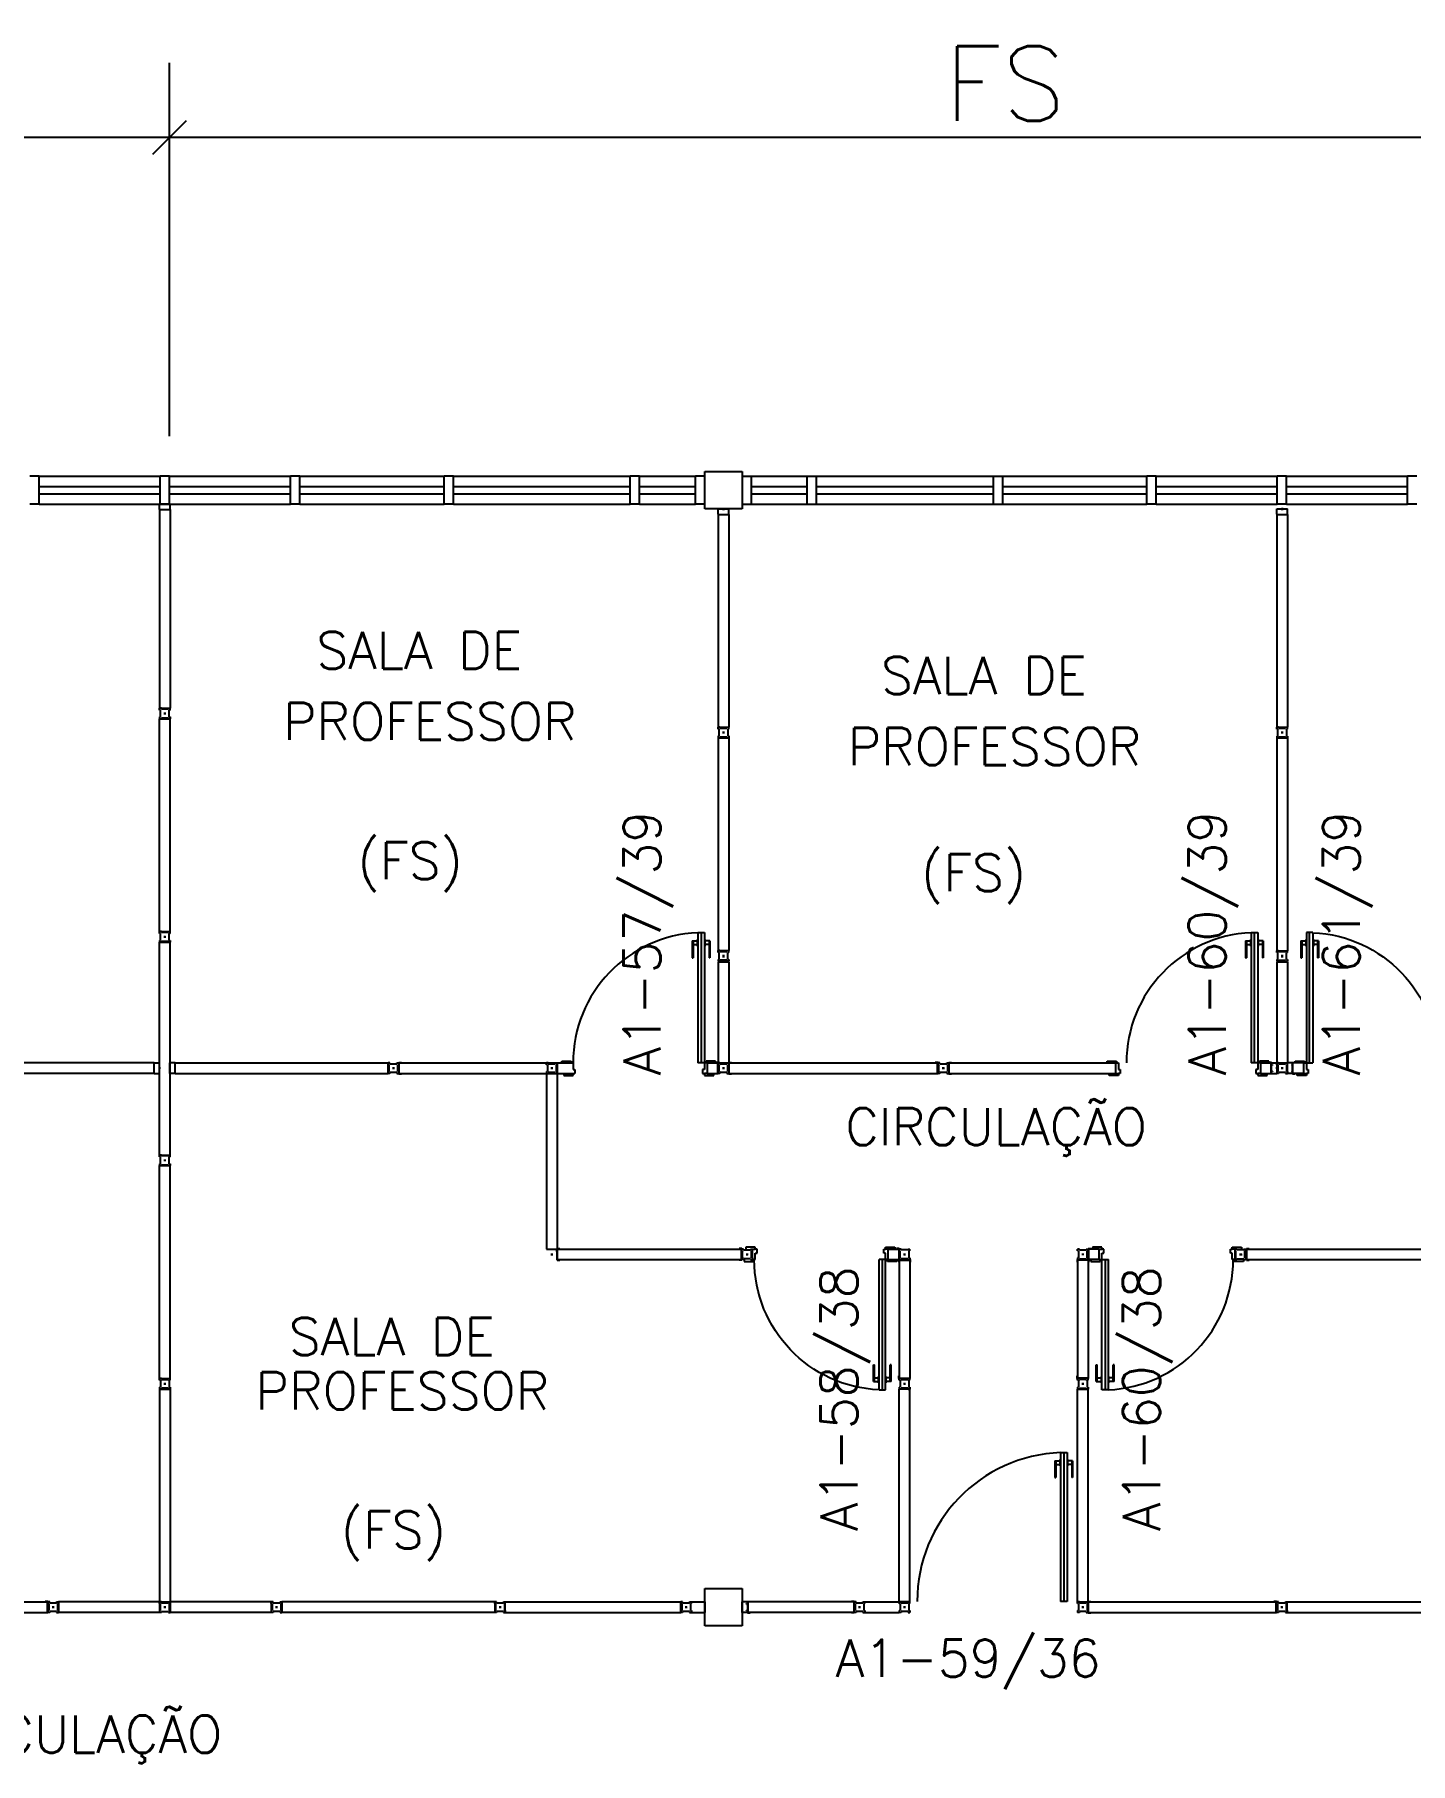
# Model space of a CAD drawing. Header units: millimetres. Extents: x 4436 to 4619, y 1272 to 1428.
# Drawn here: x 4489.32 to 4496.71, y 1306.96 to 1316.25 of the extents above; entities that cross this region are included whole.
import ezdxf

# ---------------------------------------------------------------- set-up
doc = ezdxf.new("R2010")
doc.units = ezdxf.units.MM
for name, color, linetype in [('ALV', 2, 'Continuous'), ('DIV', 2, 'Continuous'), ('DIV2', 2, 'Continuous'), ('DIVC', 2, 'Continuous'), ('ENDEREÇO', 2, 'Continuous'), ('ESTR', 3, 'Continuous'), ('JANELA', 1, 'Continuous'), ('MACANETA', 2, 'Continuous'), ('PORTA', 2, 'Continuous'), ('TEXTO', 2, 'Continuous'), ('TXT CENTRO DE CUSTO', 2, 'Continuous')]:
    doc.layers.add(name, color=color, linetype=linetype)
doc.styles.add('1-200', font='simplex.shx', dxfattribs={"height": 0.4})
doc.styles.add('UNB1-100', font='simplex.shx', dxfattribs={"height": 0.2})
doc.dimstyles.new('1-200', dxfattribs={"dimtxt": 0.4, "dimasz": 0.18, "dimexe": 0.4, "dimexo": 0.2, "dimgap": 0.09, "dimtad": 1, "dimdec": 4, "dimzin": 0, "dimdsep": 46, "dimtxsty": '1-200', "dimblk": 'OBLIQUE', "dimcen": 0.09, "dimclrd": 1, "dimclre": 1, "dimclrt": 256, "dimadec": 0, "dimazin": 0, "dimtfac": 1, "dimtdec": 4, "dimtix": 1, "dimtofl": 0, "dimtmove": 0, "dimatfit": 3, "dimldrblk": 'OBLIQUE', "dimfxl": 0.18, "dimtolj": 1, "dimtzin": 0, "dimarcsym": 0})

# ---------------------------------------------------------------- blocks, each defined once
blk = doc.blocks.new('DOOR70')
at = {"layer": 'MACANETA', "color": 1}
for p, q in [((-0.015, -0.565), (-0.01, -0.565)), ((-0.015, -0.655), (-0.015, -0.565)), ((-0.01, -0.655), (-0.01, -0.565)), ((-0.01, -0.635), (0.012, -0.635)), ((0.012, -0.6625), (0.012, -0.6275)), ((0.012, -0.6275), (0.015, -0.6275)), ((0.053, -0.6275), (0.05, -0.6275)), ((0.053, -0.6625), (0.053, -0.6275)), ((0.075, -0.635), (0.053, -0.635)), ((0.08, -0.565), (0.075, -0.565)), ((0.075, -0.655), (0.075, -0.565)), ((0.08, -0.655), (0.08, -0.565)), ((-0.015, -0.655), (0.012, -0.655)), ((0.012, -0.6625), (0.015, -0.6625)), ((0.053, -0.6625), (0.05, -0.6625)), ((0.08, -0.655), (0.053, -0.655))]:
    blk.add_line(p, q, dxfattribs=at)
at = {"layer": 'PORTA'}
for p, q in [((0.015, -0.7), (0.015, 0)), ((0.015, 0), (0.05, 0)), ((0.05, -0.7), (0.05, 0)), ((0.05, -0.7), (0.015, -0.7))]:
    blk.add_line(p, q, dxfattribs=at)
at = {"layer": 'PORTA', "color": 1}
blk.add_arc((0.02, 0), 0.7, 272.4563, 0, dxfattribs=at)
blk = doc.blocks.new('DIV6')
for p, q in [((0.0051, 0), (-0.0051, 0)), ((0, 0.0051), (0, -0.0051)), ((0.5715, 0.0285), (0.0285, 0.0285)), ((0.0285, 0.0285), (0.0285, -0.0285)), ((0.5715, 0.0285), (0.5715, -0.0285)), ((0.5949, 0), (0.6051, 0)), ((0.6, 0.0051), (0.6, -0.0051)), ((0.5715, -0.0285), (0.0285, -0.0285))]:
    blk.add_line(p, q)
blk = doc.blocks.new('DIV12')
for p, q in [((-0.0051, 0), (0.0051, 0)), ((0, -0.0051), (0, 0.0051)), ((0.0285, 0.0285), (1.1715, 0.0285)), ((0.0285, -0.0285), (0.0285, 0.0285)), ((1.1715, -0.0285), (1.1715, 0.0285)), ((1.1949, 0), (1.2051, 0)), ((1.2, -0.0051), (1.2, 0.0051)), ((0.0285, -0.0285), (1.1715, -0.0285))]:
    blk.add_line(p, q)
blk = doc.blocks.new('DOOR80')
at = {"layer": 'MACANETA', "color": 1}
for p, q in [((-0.015, -0.665), (-0.01, -0.665)), ((-0.015, -0.755), (-0.015, -0.665)), ((-0.01, -0.755), (-0.01, -0.665)), ((-0.01, -0.735), (0.012, -0.735)), ((0.012, -0.7625), (0.012, -0.7275)), ((0.012, -0.7275), (0.015, -0.7275)), ((0.053, -0.7275), (0.05, -0.7275)), ((0.053, -0.7625), (0.053, -0.7275)), ((0.075, -0.735), (0.053, -0.735)), ((0.08, -0.665), (0.075, -0.665)), ((0.075, -0.755), (0.075, -0.665)), ((0.08, -0.755), (0.08, -0.665)), ((-0.015, -0.755), (0.012, -0.755)), ((0.012, -0.7625), (0.015, -0.7625)), ((0.053, -0.7625), (0.05, -0.7625)), ((0.08, -0.755), (0.053, -0.755))]:
    blk.add_line(p, q, dxfattribs=at)
at = {"layer": 'PORTA'}
for p, q in [((0.015, -0.8), (0.015, 0)), ((0.015, 0), (0.05, 0)), ((0.05, -0.8), (0.05, 0)), ((0.05, -0.8), (0.015, -0.8))]:
    blk.add_line(p, q, dxfattribs=at)
at = {"layer": 'PORTA', "color": 1}
blk.add_arc((0.02, 0), 0.8, 272.14911, 0, dxfattribs=at)
blk = doc.blocks.new('MTT')
for p, q in [((-0.0285, 0.0185), (-0.0285, 0.0285)), ((-0.0185, 0.0285), (-0.0285, 0.0285)), ((-0.0235, 0.0185), (-0.0285, 0.0185)), ((-0.0235, 0.0185), (-0.0235, -0.0185)), ((-0.0185, 0.0235), (-0.0185, 0.0285)), ((-0.0185, 0.0235), (0.0185, 0.0235)), ((-0.0049, 0), (0.0049, 0)), ((0, -0.0049), (0, 0.0049)), ((0.0185, 0.0235), (0.0185, 0.0285)), ((0.0185, 0.0285), (0.0285, 0.0285)), ((0.0235, 0.0185), (0.0285, 0.0185)), ((0.0235, 0.0185), (0.0235, -0.0185)), ((0.0285, 0.0185), (0.0285, 0.0285)), ((-0.0285, -0.0185), (-0.0235, -0.0185)), ((-0.0285, -0.0185), (-0.0285, -0.0285)), ((-0.0185, -0.0285), (-0.0285, -0.0285)), ((0.0185, -0.0235), (-0.0185, -0.0235)), ((-0.0185, -0.0235), (-0.0185, -0.0285)), ((0.0185, -0.0235), (0.0185, -0.0285)), ((0.0185, -0.0285), (0.0285, -0.0285)), ((0.0285, -0.0185), (0.0235, -0.0185)), ((0.0285, -0.0185), (0.0285, -0.0285))]:
    blk.add_line(p, q)
blk = doc.blocks.new('DIV10')
for p, q in [((-0.0051, 0), (0.0051, 0)), ((0, -0.0051), (0, 0.0051)), ((0.0285, 0.0285), (0.9715, 0.0285)), ((0.0285, -0.0285), (0.0285, 0.0285)), ((0.9715, -0.0285), (0.9715, 0.0285)), ((0.9949, 0), (1.0051, 0)), ((1, -0.0051), (1, 0.0051)), ((0.0285, -0.0285), (0.9715, -0.0285))]:
    blk.add_line(p, q)
blk = doc.blocks.new('DIV11')
blk.add_blockref('DIV10', (0, 0))
blk = doc.blocks.new('IMTT')
for p, q in [((-0.0049, 0), (0.0049, 0)), ((0.0285, 0.0285), (0, 0.0285)), ((0, -0.0285), (0, 0.0285)), ((0.0285, -0.0285), (0, -0.0285))]:
    blk.add_line(p, q)
blk = doc.blocks.new('DIV123')
for p, q in [((0.0051, 1.125), (-0.0051, 1.125)), ((0, 1.1199), (0, 1.1301)), ((-0.0285, 0.0285), (-0.0285, 1.0965)), ((0.0285, 1.0965), (-0.0285, 1.0965)), ((0.0285, 0.0285), (0.0285, 1.0965)), ((0.0285, 0.0285), (-0.0285, 0.0285)), ((0.0051, 0), (-0.0051, 0)), ((0, -0.0051), (0, 0.0051))]:
    blk.add_line(p, q)
blk = doc.blocks.new('_Oblique')
at = {"color": 0, "linetype": 'ByBlock', "lineweight": -2}
blk.add_line((-0.5, -0.5), (0.5, 0.5), dxfattribs=at)
blk = doc.blocks.new('*D67')
at = {"layer": 'DEFPOINTS', "color": 0, "transparency": 16777216}
for p in [(4490.0494, 1315.6932), (4490.0494, 1313.8884), (4499.0244, 1313.8884)]:
    blk.add_point(p, dxfattribs=at)
at = {"layer": 'TXT CENTRO DE CUSTO', "color": 1, "lineweight": -2, "transparency": 16777216}
for p, q in [((4490.0494, 1314.0884), (4490.0494, 1316.0932)), ((4499.0244, 1314.0884), (4499.0244, 1316.0932)), ((4499.0244, 1315.6932), (4490.0494, 1315.6932))]:
    blk.add_line(p, q, dxfattribs=at)
at = {"layer": 'TXT CENTRO DE CUSTO', "color": 1, "lineweight": -2, "transparency": 16777216, "xscale": 0.18, "yscale": 0.18, "zscale": 0.18, "rotation": 180}
blk.add_blockref('_Oblique', (4490.0494, 1315.6932), dxfattribs=at)
at = {"layer": 'TXT CENTRO DE CUSTO', "color": 1, "lineweight": -2, "transparency": 16777216, "xscale": 0.18, "yscale": 0.18, "zscale": 0.18}
blk.add_blockref('_Oblique', (4499.0244, 1315.6932), dxfattribs=at)
at = {"layer": 'TXT CENTRO DE CUSTO', "transparency": 16777216, "insert": (4494.5369, 1315.9832), "char_height": 0.4, "attachment_point": 5, "style": '1-200'}
blk.add_mtext('\\A1;FS', dxfattribs=at)
blk = doc.blocks.new('*D68')
at = {"layer": 'DEFPOINTS', "color": 0, "transparency": 16777216}
for p in [(4480.9244, 1315.6932), (4480.9244, 1313.8884), (4490.0494, 1313.8884)]:
    blk.add_point(p, dxfattribs=at)
at = {"layer": 'TXT CENTRO DE CUSTO', "color": 1, "lineweight": -2, "transparency": 16777216}
for p, q in [((4480.9244, 1314.0884), (4480.9244, 1316.0932)), ((4490.0494, 1314.0884), (4490.0494, 1316.0932)), ((4490.0494, 1315.6932), (4480.9244, 1315.6932))]:
    blk.add_line(p, q, dxfattribs=at)
at = {"layer": 'TXT CENTRO DE CUSTO', "color": 1, "lineweight": -2, "transparency": 16777216, "xscale": 0.18, "yscale": 0.18, "zscale": 0.18, "rotation": 180}
blk.add_blockref('_Oblique', (4480.9244, 1315.6932), dxfattribs=at)
at = {"layer": 'TXT CENTRO DE CUSTO', "color": 1, "lineweight": -2, "transparency": 16777216, "xscale": 0.18, "yscale": 0.18, "zscale": 0.18}
blk.add_blockref('_Oblique', (4490.0494, 1315.6932), dxfattribs=at)
at = {"layer": 'TXT CENTRO DE CUSTO', "transparency": 16777216, "insert": (4485.4869, 1315.9832), "char_height": 0.4, "attachment_point": 5, "style": '1-200'}
blk.add_mtext('\\A1;FM', dxfattribs=at)

msp = doc.modelspace()

# ---------------------------------------------------------------- linework, layer by layer
at = {"layer": 'ALV'}
for p, q in [((4489.34941, 1313.87345), (4489.29941, 1313.87345)), ((4489.34941, 1313.72345), (4489.34941, 1313.87345)), ((4490.04941, 1313.87345), (4489.99941, 1313.87345)), ((4489.99941, 1313.72345), (4489.99941, 1313.87345)), ((4490.04941, 1313.72345), (4490.04941, 1313.87345)), ((4490.74941, 1313.87345), (4490.69941, 1313.87345)), ((4490.69941, 1313.72345), (4490.69941, 1313.87345)), ((4490.74941, 1313.72345), (4490.74941, 1313.87345)), ((4491.57441, 1313.87345), (4491.52441, 1313.87345)), ((4491.52441, 1313.72345), (4491.52441, 1313.87345)), ((4491.57441, 1313.72345), (4491.57441, 1313.87345)), ((4492.57441, 1313.87345), (4492.52441, 1313.87345)), ((4492.52441, 1313.72345), (4492.52441, 1313.87345)), ((4492.57441, 1313.72345), (4492.57441, 1313.87345)), ((4492.92441, 1313.87345), (4492.87441, 1313.87345)), ((4492.87441, 1313.72345), (4492.87441, 1313.87345)), ((4493.12441, 1313.87345), (4493.17441, 1313.87345)), ((4493.17441, 1313.72345), (4493.17441, 1313.87345)), ((4493.47441, 1313.87345), (4493.52441, 1313.87345)), ((4493.47441, 1313.72345), (4493.47441, 1313.87345)), ((4493.52441, 1313.72345), (4493.52441, 1313.87345)), ((4494.47441, 1313.87345), (4494.52441, 1313.87345)), ((4494.47441, 1313.72345), (4494.47441, 1313.87345)), ((4494.52441, 1313.72345), (4494.52441, 1313.87345)), ((4495.34941, 1313.87345), (4495.29941, 1313.87345)), ((4495.29941, 1313.72345), (4495.29941, 1313.87345)), ((4495.34941, 1313.72345), (4495.34941, 1313.87345)), ((4496.04941, 1313.87345), (4495.99941, 1313.87345)), ((4495.99941, 1313.72345), (4495.99941, 1313.87345)), ((4496.04941, 1313.72345), (4496.04941, 1313.87345)), ((4496.74941, 1313.87345), (4496.69941, 1313.87345)), ((4496.69941, 1313.72345), (4496.69941, 1313.87345)), ((4489.34941, 1313.72345), (4489.29941, 1313.72345)), ((4490.04941, 1313.72345), (4489.99941, 1313.72345)), ((4490.74941, 1313.72345), (4490.69941, 1313.72345)), ((4491.57441, 1313.72345), (4491.52441, 1313.72345)), ((4492.57441, 1313.72345), (4492.52441, 1313.72345)), ((4492.92441, 1313.72345), (4492.87441, 1313.72345)), ((4493.12441, 1313.72345), (4493.17441, 1313.72345)), ((4493.47441, 1313.72345), (4493.52441, 1313.72345)), ((4494.47441, 1313.72345), (4494.52441, 1313.72345)), ((4495.34941, 1313.72345), (4495.29941, 1313.72345)), ((4496.04941, 1313.72345), (4495.99941, 1313.72345)), ((4496.74941, 1313.72345), (4496.69941, 1313.72345))]:
    msp.add_line(p, q, dxfattribs=at)
at = {"layer": 'DIV'}
for p, q in [((4492.90459, 1311.42195), (4492.90459, 1310.72195)), ((4495.87685, 1310.72195), (4495.87685, 1311.42195)), ((4496.17335, 1310.72195), (4496.17335, 1311.42195)), ((4493.87774, 1309.66493), (4493.87774, 1308.96492)), ((4495.07498, 1309.66493), (4495.07498, 1308.96492)), ((4494.85274, 1308.62895), (4494.85274, 1307.82895))]:
    msp.add_line(p, q, dxfattribs=at)
at = {"layer": 'DIV2'}
for p, q in [((4491.24712, 1310.69345), (4491.25732, 1310.69345)), ((4491.25222, 1310.68835), (4491.25222, 1310.69855)), ((4491.27572, 1310.71195), (4491.28072, 1310.71195)), ((4491.27572, 1310.71195), (4491.27572, 1310.70995)), ((4491.27572, 1310.70995), (4491.28072, 1310.70995)), ((4491.27572, 1310.67695), (4491.28072, 1310.67695)), ((4491.27572, 1310.67695), (4491.27572, 1310.67495)), ((4491.27572, 1310.67495), (4491.28072, 1310.67495)), ((4491.28072, 1310.72395), (4491.2951, 1310.72395)), ((4491.28072, 1310.71195), (4491.28072, 1310.72395)), ((4491.28072, 1310.67695), (4491.28072, 1310.70995)), ((4491.28072, 1310.66295), (4491.28072, 1310.67495)), ((4491.28272, 1310.72195), (4492.13072, 1310.72195)), ((4491.28272, 1310.66495), (4491.28272, 1310.72195)), ((4491.2951, 1310.72395), (4491.2951, 1310.72195)), ((4492.13072, 1310.72195), (4492.21692, 1310.72195)), ((4492.13072, 1310.72195), (4492.13072, 1310.66495)), ((4492.15692, 1310.73195), (4492.20692, 1310.73195)), ((4492.15692, 1310.72195), (4492.15692, 1310.73195)), ((4492.20692, 1310.73195), (4492.20692, 1310.72195)), ((4492.21692, 1310.72195), (4492.21692, 1310.68695)), ((4492.21692, 1310.68695), (4492.22692, 1310.68695)), ((4492.22692, 1310.68695), (4492.22692, 1310.66495)), ((4492.91209, 1310.68695), (4492.91209, 1310.66495)), ((4492.92209, 1310.68695), (4492.91209, 1310.68695)), ((4492.92209, 1310.72195), (4492.92209, 1310.68695)), ((4492.93209, 1310.72195), (4492.92209, 1310.72195)), ((4492.93209, 1310.73195), (4492.93209, 1310.72195)), ((4492.98209, 1310.73195), (4492.93209, 1310.73195)), ((4492.93709, 1310.72195), (4492.93209, 1310.72195)), ((4492.93709, 1310.72195), (4492.99409, 1310.72195)), ((4492.93709, 1310.72195), (4492.93709, 1310.66495)), ((4492.98171, 1310.72395), (4492.98171, 1310.72195)), ((4492.99609, 1310.72395), (4492.98171, 1310.72395)), ((4492.98209, 1310.72195), (4492.98209, 1310.73195)), ((4492.99409, 1310.66495), (4492.99409, 1310.72195)), ((4492.99609, 1310.71195), (4492.99609, 1310.72395)), ((4493.00109, 1310.71195), (4492.99609, 1310.71195)), ((4493.00109, 1310.70995), (4492.99609, 1310.70995)), ((4492.99609, 1310.67695), (4492.99609, 1310.70995)), ((4493.00109, 1310.67695), (4492.99609, 1310.67695)), ((4493.00109, 1310.67495), (4492.99609, 1310.67495)), ((4492.99609, 1310.66295), (4492.99609, 1310.67495)), ((4493.00109, 1310.71195), (4493.00109, 1310.70995)), ((4493.00109, 1310.67695), (4493.00109, 1310.67495)), ((4493.01949, 1310.69345), (4493.02969, 1310.69345)), ((4493.01949, 1310.69345), (4493.02969, 1310.69345)), ((4493.02459, 1310.68835), (4493.02459, 1310.69855)), ((4493.02459, 1310.68835), (4493.02459, 1310.69855)), ((4493.04809, 1310.71195), (4493.04809, 1310.70995)), ((4493.04809, 1310.71195), (4493.05309, 1310.71195)), ((4493.04809, 1310.70995), (4493.05309, 1310.70995)), ((4493.04809, 1310.67695), (4493.04809, 1310.67495)), ((4493.04809, 1310.67695), (4493.05309, 1310.67695)), ((4493.04809, 1310.67495), (4493.05309, 1310.67495)), ((4493.05309, 1310.71195), (4493.05309, 1310.72395)), ((4493.05309, 1310.72395), (4493.06747, 1310.72395)), ((4493.05309, 1310.67695), (4493.05309, 1310.70995)), ((4493.05309, 1310.66295), (4493.05309, 1310.67495)), ((4493.05509, 1310.66495), (4493.05509, 1310.72195)), ((4493.05509, 1310.72195), (4494.17509, 1310.72195)), ((4493.06747, 1310.72395), (4493.06747, 1310.72195)), ((4494.17709, 1310.72395), (4494.16271, 1310.72395)), ((4494.16271, 1310.72395), (4494.16271, 1310.72195)), ((4494.17509, 1310.66495), (4494.17509, 1310.72195)), ((4494.17709, 1310.71195), (4494.17709, 1310.72395)), ((4494.18209, 1310.71195), (4494.17709, 1310.71195)), ((4494.17709, 1310.67695), (4494.17709, 1310.70995)), ((4494.18209, 1310.70995), (4494.17709, 1310.70995)), ((4494.18209, 1310.67695), (4494.17709, 1310.67695)), ((4494.17709, 1310.66295), (4494.17709, 1310.67495)), ((4494.18209, 1310.67495), (4494.17709, 1310.67495)), ((4494.18209, 1310.71195), (4494.18209, 1310.70995)), ((4494.18209, 1310.67695), (4494.18209, 1310.67495)), ((4494.20049, 1310.69345), (4494.21069, 1310.69345)), ((4494.20097, 1310.69345), (4494.21117, 1310.69345)), ((4494.20559, 1310.68835), (4494.20559, 1310.69855)), ((4494.20607, 1310.68835), (4494.20607, 1310.69855)), ((4494.22957, 1310.71195), (4494.23457, 1310.71195)), ((4494.22957, 1310.71195), (4494.22957, 1310.70995)), ((4494.22957, 1310.70995), (4494.23457, 1310.70995)), ((4494.22957, 1310.67695), (4494.23457, 1310.67695)), ((4494.22957, 1310.67695), (4494.22957, 1310.67495)), ((4494.22957, 1310.67495), (4494.23457, 1310.67495)), ((4494.23457, 1310.72395), (4494.24895, 1310.72395)), ((4494.23457, 1310.71195), (4494.23457, 1310.72395)), ((4494.23457, 1310.67695), (4494.23457, 1310.70995)), ((4494.23457, 1310.66295), (4494.23457, 1310.67495)), ((4494.23657, 1310.72195), (4495.13069, 1310.72195)), ((4494.23657, 1310.66495), (4494.23657, 1310.72195)), ((4494.24895, 1310.72395), (4494.24895, 1310.72195)), ((4495.08569, 1310.72195), (4495.08569, 1310.73195)), ((4495.08569, 1310.73195), (4495.13569, 1310.73195)), ((4495.13069, 1310.72195), (4495.13069, 1310.66495)), ((4495.13069, 1310.72195), (4495.13569, 1310.72195)), ((4495.13569, 1310.73195), (4495.13569, 1310.72195)), ((4495.13569, 1310.72195), (4495.14569, 1310.72195)), ((4495.14569, 1310.72195), (4495.14569, 1310.68695)), ((4495.14569, 1310.68695), (4495.15569, 1310.68695)), ((4495.15569, 1310.68695), (4495.15569, 1310.66495)), ((4495.89435, 1310.68695), (4495.88435, 1310.68695)), ((4495.88435, 1310.68695), (4495.88435, 1310.66495)), ((4495.89435, 1310.72195), (4495.89435, 1310.68695)), ((4495.90435, 1310.72195), (4495.89435, 1310.72195)), ((4495.95435, 1310.73195), (4495.90435, 1310.73195)), ((4495.90435, 1310.73195), (4495.90435, 1310.72195)), ((4495.90935, 1310.72195), (4495.90435, 1310.72195)), ((4495.90935, 1310.72195), (4495.90935, 1310.66495)), ((4495.90935, 1310.72195), (4495.96635, 1310.72195)), ((4495.96835, 1310.72395), (4495.95396, 1310.72395)), ((4495.95396, 1310.72395), (4495.95396, 1310.72195)), ((4495.95435, 1310.72195), (4495.95435, 1310.73195)), ((4495.96635, 1310.66495), (4495.96635, 1310.72195)), ((4495.96835, 1310.71195), (4495.96835, 1310.72395)), ((4495.97335, 1310.71195), (4495.96835, 1310.71195)), ((4495.96835, 1310.67695), (4495.96835, 1310.70995)), ((4495.97335, 1310.70995), (4495.96835, 1310.70995)), ((4495.97335, 1310.67695), (4495.96835, 1310.67695)), ((4495.96835, 1310.66295), (4495.96835, 1310.67495)), ((4495.97335, 1310.67495), (4495.96835, 1310.67495)), ((4495.97335, 1310.71195), (4495.97335, 1310.70995)), ((4495.97335, 1310.67695), (4495.97335, 1310.67495)), ((4496.00684, 1310.72176), (4496.04384, 1310.72176)), ((4496.07685, 1310.71195), (4496.07685, 1310.70995)), ((4496.07685, 1310.71195), (4496.08185, 1310.71195)), ((4496.07685, 1310.70995), (4496.08185, 1310.70995)), ((4496.07685, 1310.67695), (4496.07685, 1310.67495)), ((4496.07685, 1310.67695), (4496.08185, 1310.67695)), ((4496.07685, 1310.67495), (4496.08185, 1310.67495)), ((4496.08185, 1310.71195), (4496.08185, 1310.72395)), ((4496.08185, 1310.72395), (4496.09624, 1310.72395)), ((4496.08185, 1310.67695), (4496.08185, 1310.70995)), ((4496.08185, 1310.66295), (4496.08185, 1310.67495)), ((4496.08385, 1310.66495), (4496.08385, 1310.72195)), ((4496.14085, 1310.72195), (4496.08385, 1310.72195)), ((4496.09585, 1310.72195), (4496.09585, 1310.73195)), ((4496.09585, 1310.73195), (4496.14585, 1310.73195)), ((4496.09624, 1310.72395), (4496.09624, 1310.72195)), ((4496.14085, 1310.72195), (4496.14085, 1310.66495)), ((4496.14085, 1310.72195), (4496.14585, 1310.72195)), ((4496.14585, 1310.73195), (4496.14585, 1310.72195)), ((4496.14585, 1310.72195), (4496.15585, 1310.72195)), ((4496.15585, 1310.72195), (4496.15585, 1310.68695)), ((4496.15585, 1310.68695), (4496.16585, 1310.68695)), ((4496.16585, 1310.68695), (4496.16585, 1310.66495)), ((4491.28072, 1310.66295), (4491.2951, 1310.66295)), ((4491.28272, 1310.66495), (4492.13072, 1310.66495)), ((4491.2951, 1310.66495), (4491.2951, 1310.66295)), ((4492.13072, 1310.66495), (4492.22692, 1310.66495)), ((4492.16717, 1310.66495), (4492.16717, 1310.65495)), ((4492.16717, 1310.65495), (4492.21717, 1310.65495)), ((4492.21717, 1310.65495), (4492.21717, 1310.66495)), ((4492.91209, 1310.66495), (4492.92209, 1310.66495)), ((4492.93709, 1310.66495), (4492.92209, 1310.66495)), ((4492.92209, 1310.66495), (4492.92209, 1310.65495)), ((4492.92209, 1310.65495), (4492.97209, 1310.65495)), ((4492.93709, 1310.66495), (4492.99409, 1310.66495)), ((4492.97209, 1310.65495), (4492.97209, 1310.66495)), ((4492.98171, 1310.66495), (4492.98171, 1310.66295)), ((4492.99609, 1310.66295), (4492.98171, 1310.66295)), ((4493.05309, 1310.66295), (4493.06747, 1310.66295)), ((4493.05509, 1310.66495), (4494.17509, 1310.66495)), ((4493.06747, 1310.66495), (4493.06747, 1310.66295)), ((4494.16271, 1310.66495), (4494.16271, 1310.66295)), ((4494.17709, 1310.66295), (4494.16271, 1310.66295)), ((4494.23457, 1310.66295), (4494.24895, 1310.66295)), ((4494.23657, 1310.66495), (4495.13069, 1310.66495)), ((4494.24895, 1310.66495), (4494.24895, 1310.66295)), ((4495.09569, 1310.65495), (4495.09569, 1310.66495)), ((4495.14569, 1310.65495), (4495.09569, 1310.65495)), ((4495.13069, 1310.66495), (4495.14569, 1310.66495)), ((4495.15569, 1310.66495), (4495.14569, 1310.66495)), ((4495.14569, 1310.66495), (4495.14569, 1310.65495)), ((4495.88435, 1310.66495), (4495.89435, 1310.66495)), ((4495.89435, 1310.66495), (4495.89435, 1310.65495)), ((4495.90935, 1310.66495), (4495.89435, 1310.66495)), ((4495.89435, 1310.65495), (4495.94435, 1310.65495)), ((4495.90935, 1310.66495), (4495.96635, 1310.66495)), ((4495.94435, 1310.65495), (4495.94435, 1310.66495)), ((4495.95396, 1310.66495), (4495.95396, 1310.66295)), ((4495.96835, 1310.66295), (4495.95396, 1310.66295)), ((4496.08185, 1310.66295), (4496.09624, 1310.66295)), ((4496.14085, 1310.66495), (4496.08385, 1310.66495)), ((4496.09624, 1310.66495), (4496.09624, 1310.66295)), ((4496.10585, 1310.65495), (4496.10585, 1310.66495)), ((4496.15585, 1310.65495), (4496.10585, 1310.65495)), ((4496.14085, 1310.66495), (4496.15585, 1310.66495)), ((4496.16585, 1310.66495), (4496.15585, 1310.66495)), ((4496.15585, 1310.66495), (4496.15585, 1310.65495)), ((4492.09719, 1309.69343), (4492.10739, 1309.69343)), ((4492.10229, 1309.68833), (4492.10229, 1309.69853)), ((4492.12579, 1309.71193), (4492.13079, 1309.71193)), ((4492.12579, 1309.71193), (4492.12579, 1309.70993)), ((4492.12579, 1309.70993), (4492.13079, 1309.70993)), ((4492.13079, 1309.72393), (4492.14517, 1309.72393)), ((4492.13079, 1309.71193), (4492.13079, 1309.72393)), ((4492.13079, 1309.67693), (4492.13079, 1309.70993)), ((4492.13079, 1309.66293), (4492.13079, 1309.67493)), ((4492.13079, 1309.66293), (4492.14517, 1309.66293)), ((4492.13279, 1309.72193), (4493.12079, 1309.72193)), ((4492.13279, 1309.66493), (4492.13279, 1309.72193)), ((4492.13279, 1309.66493), (4493.12079, 1309.66493)), ((4492.14517, 1309.72393), (4492.14517, 1309.72193)), ((4492.14517, 1309.66493), (4492.14517, 1309.66293)), ((4493.12279, 1309.72393), (4493.1084, 1309.72393)), ((4493.1084, 1309.72393), (4493.1084, 1309.72193)), ((4493.1084, 1309.66493), (4493.1084, 1309.66293)), ((4493.12279, 1309.66293), (4493.1084, 1309.66293)), ((4493.12079, 1309.66493), (4493.12079, 1309.72193)), ((4493.12279, 1309.71193), (4493.12279, 1309.72393)), ((4493.12779, 1309.71193), (4493.12279, 1309.71193)), ((4493.12279, 1309.67693), (4493.12279, 1309.70993)), ((4493.12779, 1309.70993), (4493.12279, 1309.70993)), ((4493.12779, 1309.67693), (4493.12279, 1309.67693)), ((4493.12279, 1309.66293), (4493.12279, 1309.67493)), ((4493.12779, 1309.67493), (4493.12279, 1309.67493)), ((4493.12779, 1309.71193), (4493.12779, 1309.70993)), ((4493.12779, 1309.67693), (4493.12779, 1309.67493)), ((4493.13524, 1309.66493), (4493.13524, 1309.65493)), ((4493.13524, 1309.65493), (4493.18524, 1309.65493)), ((4493.14524, 1309.73193), (4493.14524, 1309.72193)), ((4493.19524, 1309.73193), (4493.14524, 1309.73193)), ((4493.14619, 1309.69343), (4493.15639, 1309.69343)), ((4493.15129, 1309.68833), (4493.15129, 1309.69853)), ((4493.18024, 1309.72193), (4493.19524, 1309.72193)), ((4493.18024, 1309.66493), (4493.18024, 1309.72193)), ((4493.18024, 1309.66493), (4493.18524, 1309.66493)), ((4493.18524, 1309.66493), (4493.19524, 1309.66493)), ((4493.18524, 1309.65493), (4493.18524, 1309.66493)), ((4493.19524, 1309.72193), (4493.19524, 1309.73193)), ((4493.20524, 1309.72193), (4493.19524, 1309.72193)), ((4493.19524, 1309.69993), (4493.20524, 1309.69993)), ((4493.19524, 1309.66493), (4493.19524, 1309.69993)), ((4493.20524, 1309.69993), (4493.20524, 1309.72193)), ((4493.88524, 1309.72193), (4493.89524, 1309.72193)), ((4493.88524, 1309.69993), (4493.88524, 1309.72193)), ((4493.89524, 1309.69993), (4493.88524, 1309.69993)), ((4493.89524, 1309.72193), (4493.89524, 1309.73193)), ((4493.89524, 1309.73193), (4493.94524, 1309.73193)), ((4493.91024, 1309.72193), (4493.89524, 1309.72193)), ((4493.89524, 1309.66493), (4493.89524, 1309.69993)), ((4493.90524, 1309.66493), (4493.89524, 1309.66493)), ((4493.91024, 1309.66493), (4493.90524, 1309.66493)), ((4493.90524, 1309.65493), (4493.90524, 1309.66493)), ((4493.95524, 1309.65493), (4493.90524, 1309.65493)), ((4493.91024, 1309.72193), (4493.96724, 1309.72193)), ((4493.91024, 1309.66493), (4493.91024, 1309.72193)), ((4493.91024, 1309.66493), (4493.96724, 1309.66493)), ((4493.94524, 1309.73193), (4493.94524, 1309.72193)), ((4493.95485, 1309.72193), (4493.95485, 1309.72393)), ((4493.96924, 1309.72393), (4493.95485, 1309.72393)), ((4493.95485, 1309.66293), (4493.95485, 1309.66493)), ((4493.96924, 1309.66293), (4493.95485, 1309.66293)), ((4493.95524, 1309.66493), (4493.95524, 1309.65493)), ((4493.96724, 1309.72193), (4493.96724, 1309.66493)), ((4493.96724, 1309.66495), (4493.96724, 1309.65057)), ((4493.96724, 1309.66495), (4493.97924, 1309.66495)), ((4493.96924, 1309.65057), (4493.96724, 1309.65057)), ((4493.96924, 1309.72393), (4493.96924, 1309.71193)), ((4493.97424, 1309.71193), (4493.96924, 1309.71193)), ((4493.96924, 1309.70993), (4493.96924, 1309.67693)), ((4493.97424, 1309.70993), (4493.96924, 1309.70993)), ((4493.97424, 1309.67693), (4493.96924, 1309.67693)), ((4493.96924, 1309.67493), (4493.96924, 1309.66293)), ((4493.97424, 1309.67493), (4493.96924, 1309.67493)), ((4493.96924, 1309.66295), (4493.96924, 1309.02895)), ((4493.96924, 1309.66295), (4494.02624, 1309.66295)), ((4493.97424, 1309.70993), (4493.97424, 1309.71193)), ((4493.97424, 1309.67493), (4493.97424, 1309.67693)), ((4493.97924, 1309.66995), (4493.97924, 1309.66495)), ((4493.98124, 1309.66995), (4493.97924, 1309.66995)), ((4493.98124, 1309.66995), (4493.98124, 1309.66495)), ((4493.98124, 1309.66495), (4494.01424, 1309.66495)), ((4493.99264, 1309.69345), (4494.00284, 1309.69345)), ((4493.99264, 1309.69343), (4494.00284, 1309.69343)), ((4493.99774, 1309.68835), (4493.99774, 1309.69855)), ((4493.99774, 1309.69853), (4493.99774, 1309.68833)), ((4494.01424, 1309.66995), (4494.01424, 1309.66495)), ((4494.01624, 1309.66995), (4494.01424, 1309.66995)), ((4494.01624, 1309.66995), (4494.01624, 1309.66495)), ((4494.01624, 1309.66495), (4494.02824, 1309.66495)), ((4494.02624, 1309.66295), (4494.02624, 1309.02895)), ((4494.02824, 1309.65057), (4494.02624, 1309.65057)), ((4494.02824, 1309.66495), (4494.02824, 1309.65057)), ((4494.92448, 1309.66495), (4494.92448, 1309.65057)), ((4494.93648, 1309.66495), (4494.92448, 1309.66495)), ((4494.92448, 1309.65057), (4494.92648, 1309.65057)), ((4494.92648, 1309.66295), (4494.92648, 1309.02895)), ((4494.98348, 1309.66295), (4494.92648, 1309.66295)), ((4494.93648, 1309.66995), (4494.93648, 1309.66495)), ((4494.93648, 1309.66995), (4494.93848, 1309.66995)), ((4494.93848, 1309.66995), (4494.93848, 1309.66495)), ((4494.97148, 1309.66495), (4494.93848, 1309.66495)), ((4494.96008, 1309.69345), (4494.94988, 1309.69345)), ((4494.96008, 1309.69343), (4494.94988, 1309.69343)), ((4494.95498, 1309.68835), (4494.95498, 1309.69855)), ((4494.95498, 1309.69853), (4494.95498, 1309.68833)), ((4494.97148, 1309.66995), (4494.97148, 1309.66495)), ((4494.97148, 1309.66995), (4494.97348, 1309.66995)), ((4494.97348, 1309.66995), (4494.97348, 1309.66495)), ((4494.98548, 1309.66495), (4494.97348, 1309.66495)), ((4494.97848, 1309.70993), (4494.97848, 1309.71193)), ((4494.97848, 1309.71193), (4494.98348, 1309.71193)), ((4494.97848, 1309.70993), (4494.98348, 1309.70993)), ((4494.97848, 1309.67493), (4494.97848, 1309.67693)), ((4494.97848, 1309.67693), (4494.98348, 1309.67693)), ((4494.97848, 1309.67493), (4494.98348, 1309.67493)), ((4494.98348, 1309.72393), (4494.98348, 1309.71193)), ((4494.98348, 1309.72393), (4494.99786, 1309.72393)), ((4494.98348, 1309.70993), (4494.98348, 1309.67693)), ((4494.98348, 1309.67493), (4494.98348, 1309.66293)), ((4494.98348, 1309.66295), (4494.98348, 1309.02895)), ((4494.98348, 1309.66293), (4494.99786, 1309.66293)), ((4494.98348, 1309.65057), (4494.98548, 1309.65057)), ((4494.98548, 1309.72193), (4494.98548, 1309.66493)), ((4495.04248, 1309.72193), (4494.98548, 1309.72193)), ((4494.98548, 1309.66495), (4494.98548, 1309.65057)), ((4495.04248, 1309.66493), (4494.98548, 1309.66493)), ((4494.99748, 1309.66493), (4494.99748, 1309.65493)), ((4494.99748, 1309.65493), (4495.04748, 1309.65493)), ((4494.99786, 1309.72193), (4494.99786, 1309.72393)), ((4494.99786, 1309.66293), (4494.99786, 1309.66493)), ((4495.05748, 1309.73193), (4495.00748, 1309.73193)), ((4495.00748, 1309.73193), (4495.00748, 1309.72193)), ((4495.04248, 1309.66493), (4495.04248, 1309.72193)), ((4495.04248, 1309.72193), (4495.05748, 1309.72193)), ((4495.04248, 1309.66493), (4495.04748, 1309.66493)), ((4495.04748, 1309.65493), (4495.04748, 1309.66493)), ((4495.04748, 1309.66493), (4495.05748, 1309.66493)), ((4495.05748, 1309.72193), (4495.05748, 1309.73193)), ((4495.06748, 1309.72193), (4495.05748, 1309.72193)), ((4495.05748, 1309.66493), (4495.05748, 1309.69993)), ((4495.05748, 1309.69993), (4495.06748, 1309.69993)), ((4495.06748, 1309.69993), (4495.06748, 1309.72193)), ((4495.74748, 1309.69993), (4495.74748, 1309.72193)), ((4495.74748, 1309.72193), (4495.75748, 1309.72193)), ((4495.75748, 1309.69993), (4495.74748, 1309.69993)), ((4495.75748, 1309.72193), (4495.75748, 1309.73193)), ((4495.75748, 1309.73193), (4495.80748, 1309.73193)), ((4495.77248, 1309.72193), (4495.75748, 1309.72193)), ((4495.75748, 1309.66493), (4495.75748, 1309.69993)), ((4495.76748, 1309.66493), (4495.75748, 1309.66493)), ((4495.76748, 1309.65493), (4495.76748, 1309.66493)), ((4495.77248, 1309.66493), (4495.76748, 1309.66493)), ((4495.81748, 1309.65493), (4495.76748, 1309.65493)), ((4495.77248, 1309.66493), (4495.77248, 1309.72193)), ((4495.80036, 1309.69343), (4495.81056, 1309.69343)), ((4495.80546, 1309.68833), (4495.80546, 1309.69853)), ((4495.80748, 1309.73193), (4495.80748, 1309.72193)), ((4495.81748, 1309.66493), (4495.81748, 1309.65493)), ((4495.82896, 1309.71193), (4495.83396, 1309.71193)), ((4495.82896, 1309.71193), (4495.82896, 1309.70993)), ((4495.82896, 1309.70993), (4495.83396, 1309.70993)), ((4495.82896, 1309.67693), (4495.83396, 1309.67693)), ((4495.82896, 1309.67693), (4495.82896, 1309.67493)), ((4495.82896, 1309.67493), (4495.83396, 1309.67493)), ((4495.83396, 1309.71193), (4495.83396, 1309.72393)), ((4495.83396, 1309.72393), (4495.84834, 1309.72393)), ((4495.83396, 1309.67693), (4495.83396, 1309.70993)), ((4495.83396, 1309.66293), (4495.83396, 1309.67493)), ((4495.83396, 1309.66293), (4495.84834, 1309.66293)), ((4495.83596, 1309.72193), (4496.81996, 1309.72193)), ((4495.83596, 1309.66493), (4495.83596, 1309.72193)), ((4495.83596, 1309.66493), (4496.81996, 1309.66493)), ((4495.84834, 1309.72393), (4495.84834, 1309.72193)), ((4495.84834, 1309.66493), (4495.84834, 1309.66293)), ((4493.96924, 1309.04133), (4493.96724, 1309.04133)), ((4493.96724, 1309.02695), (4493.96724, 1309.04133)), ((4493.96724, 1309.02695), (4493.97924, 1309.02695)), ((4493.96924, 1309.02895), (4494.02624, 1309.02895)), ((4493.97924, 1309.02195), (4493.97924, 1309.02695)), ((4493.98124, 1309.02195), (4493.97924, 1309.02195)), ((4493.98124, 1309.02695), (4494.01424, 1309.02695)), ((4493.98124, 1309.02195), (4493.98124, 1309.02695)), ((4493.99774, 1309.00355), (4493.99774, 1308.99335)), ((4494.01424, 1309.02195), (4494.01424, 1309.02695)), ((4494.01624, 1309.02195), (4494.01424, 1309.02195)), ((4494.01624, 1309.02695), (4494.02824, 1309.02695)), ((4494.01624, 1309.02195), (4494.01624, 1309.02695)), ((4494.02824, 1309.04133), (4494.02624, 1309.04133)), ((4494.02824, 1309.02695), (4494.02824, 1309.04133)), ((4494.92448, 1309.02695), (4494.92448, 1309.04133)), ((4494.92448, 1309.04133), (4494.92648, 1309.04133)), ((4494.93648, 1309.02695), (4494.92448, 1309.02695)), ((4494.98348, 1309.02895), (4494.92648, 1309.02895)), ((4494.93648, 1309.02195), (4494.93648, 1309.02695)), ((4494.93648, 1309.02195), (4494.93848, 1309.02195)), ((4494.97148, 1309.02695), (4494.93848, 1309.02695)), ((4494.93848, 1309.02195), (4494.93848, 1309.02695)), ((4494.95498, 1309.00355), (4494.95498, 1308.99335)), ((4494.97148, 1309.02195), (4494.97148, 1309.02695)), ((4494.97148, 1309.02195), (4494.97348, 1309.02195)), ((4494.98548, 1309.02695), (4494.97348, 1309.02695)), ((4494.97348, 1309.02195), (4494.97348, 1309.02695)), ((4494.98348, 1309.04133), (4494.98548, 1309.04133)), ((4494.98548, 1309.02695), (4494.98548, 1309.04133)), ((4493.99264, 1308.99845), (4494.00284, 1308.99845)), ((4494.96008, 1308.99845), (4494.94988, 1308.99845)), ((4488.52991, 1307.82695), (4489.39391, 1307.82695)), ((4489.38153, 1307.82895), (4489.38153, 1307.82695)), ((4489.39591, 1307.82895), (4489.38153, 1307.82895)), ((4489.39391, 1307.76995), (4489.39391, 1307.82695)), ((4489.39591, 1307.81695), (4489.39591, 1307.82895)), ((4489.40091, 1307.81695), (4489.39591, 1307.81695)), ((4489.40091, 1307.81495), (4489.39591, 1307.81495)), ((4489.39591, 1307.78195), (4489.39591, 1307.81495)), ((4489.40091, 1307.81695), (4489.40091, 1307.81495)), ((4489.41931, 1307.79845), (4489.42951, 1307.79845)), ((4489.42441, 1307.79335), (4489.42441, 1307.80355)), ((4492.85248, 1307.82695), (4492.89591, 1307.82695)), ((4493.12951, 1307.79845), (4493.11931, 1307.79845)), ((4493.12441, 1307.80355), (4493.12441, 1307.79335)), ((4493.14791, 1307.81495), (4493.14791, 1307.81695)), ((4493.14791, 1307.81695), (4493.15291, 1307.81695)), ((4493.14791, 1307.81495), (4493.15291, 1307.81495)), ((4493.15291, 1307.82895), (4493.15291, 1307.81695)), ((4493.15291, 1307.82895), (4493.1673, 1307.82895)), ((4493.15291, 1307.81495), (4493.15291, 1307.78195)), ((4493.15491, 1307.82695), (4493.15491, 1307.76995)), ((4493.72491, 1307.82695), (4493.15491, 1307.82695)), ((4493.1673, 1307.82695), (4493.1673, 1307.82895)), ((4493.72691, 1307.82895), (4493.71253, 1307.82895)), ((4493.71253, 1307.82695), (4493.71253, 1307.82895)), ((4493.72491, 1307.82695), (4493.72491, 1307.76995)), ((4493.72691, 1307.82895), (4493.72691, 1307.81695)), ((4493.73191, 1307.81695), (4493.72691, 1307.81695)), ((4493.73191, 1307.81495), (4493.72691, 1307.81495)), ((4493.72691, 1307.81495), (4493.72691, 1307.78195)), ((4493.73191, 1307.81495), (4493.73191, 1307.81695)), ((4493.74988, 1307.79845), (4493.76008, 1307.79845)), ((4493.74988, 1307.79845), (4493.76008, 1307.79845)), ((4493.75031, 1307.79845), (4493.76051, 1307.79845)), ((4493.75498, 1307.79335), (4493.75498, 1307.80355)), ((4493.75498, 1307.79335), (4493.75498, 1307.80355)), ((4493.75541, 1307.80355), (4493.75541, 1307.79335)), ((4493.78391, 1307.82695), (4493.96924, 1307.82695)), ((4494.94988, 1307.79845), (4494.96008, 1307.79845)), ((4494.95031, 1307.79845), (4494.96051, 1307.79845)), ((4494.95498, 1307.79335), (4494.95498, 1307.80355)), ((4494.95541, 1307.79335), (4494.95541, 1307.80355)), ((4494.97891, 1307.81695), (4494.97891, 1307.81495)), ((4494.97891, 1307.81695), (4494.98391, 1307.81695)), ((4494.97891, 1307.81495), (4494.98391, 1307.81495)), ((4494.98391, 1307.81695), (4494.98391, 1307.82895)), ((4494.98391, 1307.82895), (4494.9983, 1307.82895)), ((4494.98391, 1307.78195), (4494.98391, 1307.81495)), ((4494.98591, 1307.82695), (4495.99391, 1307.82695)), ((4494.98591, 1307.76995), (4494.98591, 1307.82695)), ((4494.9983, 1307.82895), (4494.9983, 1307.82695)), ((4495.98153, 1307.82895), (4495.98153, 1307.82695)), ((4495.99591, 1307.82895), (4495.98153, 1307.82895)), ((4495.99391, 1307.76995), (4495.99391, 1307.82695)), ((4495.99591, 1307.81695), (4495.99591, 1307.82895)), ((4496.00091, 1307.81695), (4495.99591, 1307.81695)), ((4496.00091, 1307.81495), (4495.99591, 1307.81495)), ((4495.99591, 1307.78195), (4495.99591, 1307.81495)), ((4496.00091, 1307.81695), (4496.00091, 1307.81495)), ((4496.01931, 1307.79845), (4496.02951, 1307.79845)), ((4496.02441, 1307.79335), (4496.02441, 1307.80355)), ((4488.52991, 1307.76995), (4489.39391, 1307.76995)), ((4489.38153, 1307.76995), (4489.38153, 1307.76795)), ((4489.39591, 1307.76795), (4489.38153, 1307.76795)), ((4489.40091, 1307.78195), (4489.39591, 1307.78195)), ((4489.40091, 1307.77995), (4489.39591, 1307.77995)), ((4489.39591, 1307.76795), (4489.39591, 1307.77995)), ((4489.40091, 1307.78195), (4489.40091, 1307.77995)), ((4492.85248, 1307.76995), (4492.89591, 1307.76995)), ((4493.14791, 1307.77995), (4493.14791, 1307.78195)), ((4493.14791, 1307.78195), (4493.15291, 1307.78195)), ((4493.14791, 1307.77995), (4493.15291, 1307.77995)), ((4493.15291, 1307.77995), (4493.15291, 1307.76795)), ((4493.15291, 1307.76795), (4493.1673, 1307.76795)), ((4493.72491, 1307.76995), (4493.15491, 1307.76995)), ((4493.1673, 1307.76795), (4493.1673, 1307.76995)), ((4493.71253, 1307.76795), (4493.71253, 1307.76995)), ((4493.72691, 1307.76795), (4493.71253, 1307.76795)), ((4493.73191, 1307.78195), (4493.72691, 1307.78195)), ((4493.73191, 1307.77995), (4493.72691, 1307.77995)), ((4493.72691, 1307.77995), (4493.72691, 1307.76795)), ((4493.73191, 1307.77995), (4493.73191, 1307.78195)), ((4493.78391, 1307.76995), (4493.96924, 1307.76995)), ((4494.97891, 1307.78195), (4494.97891, 1307.77995)), ((4494.97891, 1307.78195), (4494.98391, 1307.78195)), ((4494.97891, 1307.77995), (4494.98391, 1307.77995)), ((4494.98391, 1307.76795), (4494.98391, 1307.77995)), ((4494.98391, 1307.76795), (4494.9983, 1307.76795)), ((4494.98591, 1307.76995), (4495.99391, 1307.76995)), ((4494.9983, 1307.76995), (4494.9983, 1307.76795)), ((4495.98153, 1307.76995), (4495.98153, 1307.76795)), ((4495.99591, 1307.76795), (4495.98153, 1307.76795)), ((4496.00091, 1307.78195), (4495.99591, 1307.78195)), ((4496.00091, 1307.77995), (4495.99591, 1307.77995)), ((4495.99591, 1307.76795), (4495.99591, 1307.77995)), ((4496.00091, 1307.78195), (4496.00091, 1307.77995))]:
    msp.add_line(p, q, dxfattribs=at)
at = {"layer": 'ESTR'}
for p, q in [((4492.92441, 1313.89845), (4493.12441, 1313.89845)), ((4492.92441, 1313.69845), (4492.92441, 1313.89845)), ((4493.12441, 1313.89845), (4493.12441, 1313.69845)), ((4493.12441, 1313.69845), (4492.92441, 1313.69845)), ((4492.92441, 1307.89845), (4493.12441, 1307.89845)), ((4492.92441, 1307.69845), (4492.92441, 1307.89845)), ((4493.12441, 1307.89845), (4493.12441, 1307.69845)), ((4493.12441, 1307.69845), (4492.92441, 1307.69845))]:
    msp.add_line(p, q, dxfattribs=at)
at = {"layer": 'JANELA', "color": 1}
for p, q in [((4489.34941, 1313.87345), (4489.99941, 1313.87345)), ((4490.04941, 1313.87345), (4490.69941, 1313.87345)), ((4490.74941, 1313.87345), (4491.52441, 1313.87345)), ((4491.57441, 1313.87345), (4492.52441, 1313.87345)), ((4492.57441, 1313.87345), (4492.87441, 1313.87345)), ((4493.17441, 1313.87345), (4493.47441, 1313.87345)), ((4493.52441, 1313.87345), (4494.47441, 1313.87345)), ((4494.52441, 1313.87345), (4495.29941, 1313.87345)), ((4495.34941, 1313.87345), (4495.99941, 1313.87345)), ((4496.04941, 1313.87345), (4496.69941, 1313.87345)), ((4489.34941, 1313.81845), (4489.99941, 1313.81845)), ((4489.34941, 1313.77845), (4489.99941, 1313.77845)), ((4490.04941, 1313.81845), (4490.69941, 1313.81845)), ((4490.04941, 1313.77845), (4490.69941, 1313.77845)), ((4490.74941, 1313.81845), (4491.52441, 1313.81845)), ((4490.74941, 1313.77845), (4491.52441, 1313.77845)), ((4491.57441, 1313.81845), (4492.52441, 1313.81845)), ((4491.57441, 1313.77845), (4492.52441, 1313.77845)), ((4492.57441, 1313.81845), (4492.87441, 1313.81845)), ((4492.57441, 1313.77845), (4492.87441, 1313.77845)), ((4493.17441, 1313.81845), (4493.47441, 1313.81845)), ((4493.17441, 1313.77845), (4493.47441, 1313.77845)), ((4493.52441, 1313.81845), (4494.47441, 1313.81845)), ((4493.52441, 1313.77845), (4494.47441, 1313.77845)), ((4494.52441, 1313.81845), (4495.29941, 1313.81845)), ((4494.52441, 1313.77845), (4495.29941, 1313.77845)), ((4495.34941, 1313.81845), (4495.99941, 1313.81845)), ((4495.34941, 1313.77845), (4495.99941, 1313.77845)), ((4496.04941, 1313.81845), (4496.69941, 1313.81845)), ((4496.04941, 1313.77845), (4496.69941, 1313.77845)), ((4489.34941, 1313.72345), (4489.99941, 1313.72345)), ((4490.04941, 1313.72345), (4490.69941, 1313.72345)), ((4490.74941, 1313.72345), (4491.52441, 1313.72345)), ((4491.57441, 1313.72345), (4492.52441, 1313.72345)), ((4492.57441, 1313.72345), (4492.87441, 1313.72345)), ((4493.17441, 1313.72345), (4493.47441, 1313.72345)), ((4493.52441, 1313.72345), (4494.47441, 1313.72345)), ((4494.52441, 1313.72345), (4495.29941, 1313.72345)), ((4495.34941, 1313.72345), (4495.99941, 1313.72345)), ((4496.04941, 1313.72345), (4496.69941, 1313.72345))]:
    msp.add_line(p, q, dxfattribs=at)

# ---------------------------------------------------------------- block references
at = {"layer": 'DIV2'}
for name, p, rotation in [('DIV123', (4490.02441, 1313.72345), 180), ('IMTT', (4490.02441, 1313.72345), 270), ('IMTT', (4493.02441, 1313.69845), 270), ('DIV12', (4493.02441, 1313.69645), 270), ('IMTT', (4496.02534, 1313.69816), 270), ('DIV12', (4496.02534, 1313.69616), 270), ('MTT', (4493.02441, 1312.49645), 90), ('DIV12', (4493.02441, 1312.49645), 270), ('MTT', (4496.02534, 1312.49616), 90), ('DIV12', (4496.02534, 1312.49616), 270), ('MTT', (4493.02441, 1311.29645), 180), ('MTT', (4496.02534, 1311.29616), 180), ('DIV6', (4493.02441, 1310.69355), 90), ('DIV6', (4496.02534, 1310.69326), 90), ('MTT', (4491.25174, 1310.69345), 180), ('DIV10', (4492.10226, 1310.69343), 270), ('MTT', (4493.02441, 1310.69355), 180), ('MTT', (4494.20559, 1310.69345), 180), ('IMTT', (4495.99685, 1310.69345), 180), ('MTT', (4493.15129, 1309.69343), 180), ('MTT', (4493.99774, 1309.69343), 270), ('DIV12', (4490.02441, 1308.99845), 270), ('DIV12', (4493.99774, 1307.79845), 90), ('MTT', (4490.02441, 1307.79845), 90), ('DIV12', (4491.82441, 1307.79845), 180), ('IMTT', (4492.92441, 1307.79845), 180)]:
    msp.add_blockref(name, p, dxfattribs=dict(at, rotation=rotation))
at = {"layer": 'DIV2', "xscale": -1}
for name, p, rotation in [('MTT', (4490.02441, 1312.59845), 180), ('DIV12', (4490.02441, 1311.39845), 270), ('MTT', (4490.02441, 1311.39845), 180), ('DIV12', (4490.02441, 1310.19845), 270), ('IMTT', (4496.05335, 1310.69345), 180), ('MTT', (4490.02441, 1310.19845), 180), ('DIV12', (4490.02441, 1308.99845), 270), ('MTT', (4494.95498, 1309.69343), 90), ('MTT', (4495.80097, 1309.69343), 180), ('DIV12', (4494.95498, 1307.79845), 270)]:
    msp.add_blockref(name, p, dxfattribs=dict(at, rotation=rotation))
for name, p in [('DIV12', (4489.99579, 1310.69345)), ('IMTT', (4489.99579, 1310.69345)), ('MTT', (4494.95498, 1308.99845))]:
    msp.add_blockref(name, p, dxfattribs=at)
at = {"layer": 'DIV2'}
for name, p in [('DIV12', (4490.05174, 1310.69345)), ('IMTT', (4490.05174, 1310.69345)), ('MTT', (4492.10226, 1310.69343)), ('MTT', (4496.02534, 1310.69326)), ('MTT', (4490.02441, 1308.99845)), ('MTT', (4493.99774, 1308.99845)), ('MTT', (4489.42441, 1307.79845)), ('DIV6', (4489.42441, 1307.79845)), ('DIV6', (4490.02441, 1307.79845)), ('MTT', (4490.62441, 1307.79845)), ('MTT', (4491.82441, 1307.79845)), ('DIV11', (4491.82441, 1307.79845)), ('MTT', (4492.82398, 1307.79845)), ('IMTT', (4493.12441, 1307.79845)), ('MTT', (4493.75541, 1307.79845)), ('MTT', (4493.99774, 1307.79845)), ('MTT', (4494.95498, 1307.79845)), ('MTT', (4496.02441, 1307.79845)), ('DIV12', (4496.02441, 1307.79845))]:
    msp.add_blockref(name, p, dxfattribs=at)
at = {"layer": 'DIVC'}
for name, p, rotation in [('DOOR70', (4492.93709, 1310.72195), 180.0000000051447), ('DOOR70', (4495.90935, 1310.72195), 180.0000000051447), ('DOOR80', (4494.88524, 1307.82895), 180)]:
    msp.add_blockref(name, p, dxfattribs=dict(at, rotation=rotation))
at = {"layer": 'DIVC', "xscale": -1}
for p, rotation in [((4496.14085, 1310.72195), 179.9999999948553), ((4493.91024, 1309.66493), 359.9999999948553)]:
    msp.add_blockref('DOOR70', p, dxfattribs=dict(at, rotation=rotation))
at = {"layer": 'DIVC'}
msp.add_blockref('DOOR70', (4495.04248, 1309.66493), dxfattribs=at)

# ---------------------------------------------------------------- texts
at = {"layer": 'ENDEREÇO', "style": 'UNB1-100'}
for s, p in [('A1-57/39', (4492.68736, 1310.65378)), ('A1-60/39', (4495.72283, 1310.65378)), ('A1-61/39', (4496.44337, 1310.65378)), ('A1-58/38', (4493.74518, 1308.20596)), ('A1-60/38', (4495.37023, 1308.20596))]:
    msp.add_text(s, height=0.2, rotation=90, dxfattribs=at).set_placement(p)
msp.add_text('A1-59/36', height=0.2, dxfattribs=at).set_placement((4493.62749, 1307.42416))
at = {"layer": 'TEXTO', "style": 'UNB1-100'}
for s, p in [('SALA DE', (4490.8372, 1312.83809)), ('SALA DE', (4493.87063, 1312.70325)), ('PROFESSOR', (4490.65881, 1312.45658)), ('PROFESSOR', (4493.69224, 1312.32175)), ('(FS)', (4491.05925, 1311.70815)), ('(FS)', (4494.08554, 1311.64357)), ('CIRCULAÇÃO', (4493.67952, 1310.27899)), ('SALA DE', (4490.68999, 1309.15232)), ('PROFESSOR', (4490.5116, 1308.8607)), ('(FS)', (4490.96891, 1308.11293)), ('CIRCULAÇÃO', (4488.71263, 1307.01588))]:
    msp.add_text(s, height=0.2, dxfattribs=at).set_placement(p)

# ---------------------------------------------------------------- dimensions: what is measured, and where the dimension line sits
at = {"layer": 'TXT CENTRO DE CUSTO'}
for base, p1, p2, text, picture, middle in [((4480.92441, 1315.69323), (4490.04941, 1313.88845), (4480.92441, 1313.88845), 'FM', '*D68', (4485.48691, 1315.98323)), ((4490.04941, 1315.69323), (4499.02441, 1313.88845), (4490.04941, 1313.88845), 'FS', '*D67', (4494.53691, 1315.98323))]:
    dim = msp.add_linear_dim(base=base, p1=p1, p2=p2, text=text, dimstyle='1-200', dxfattribs=at)
    dim.commit()
    dim.dimension.update_dxf_attribs({"geometry": picture, "text_midpoint": middle})

doc.saveas('drawing.dxf')
